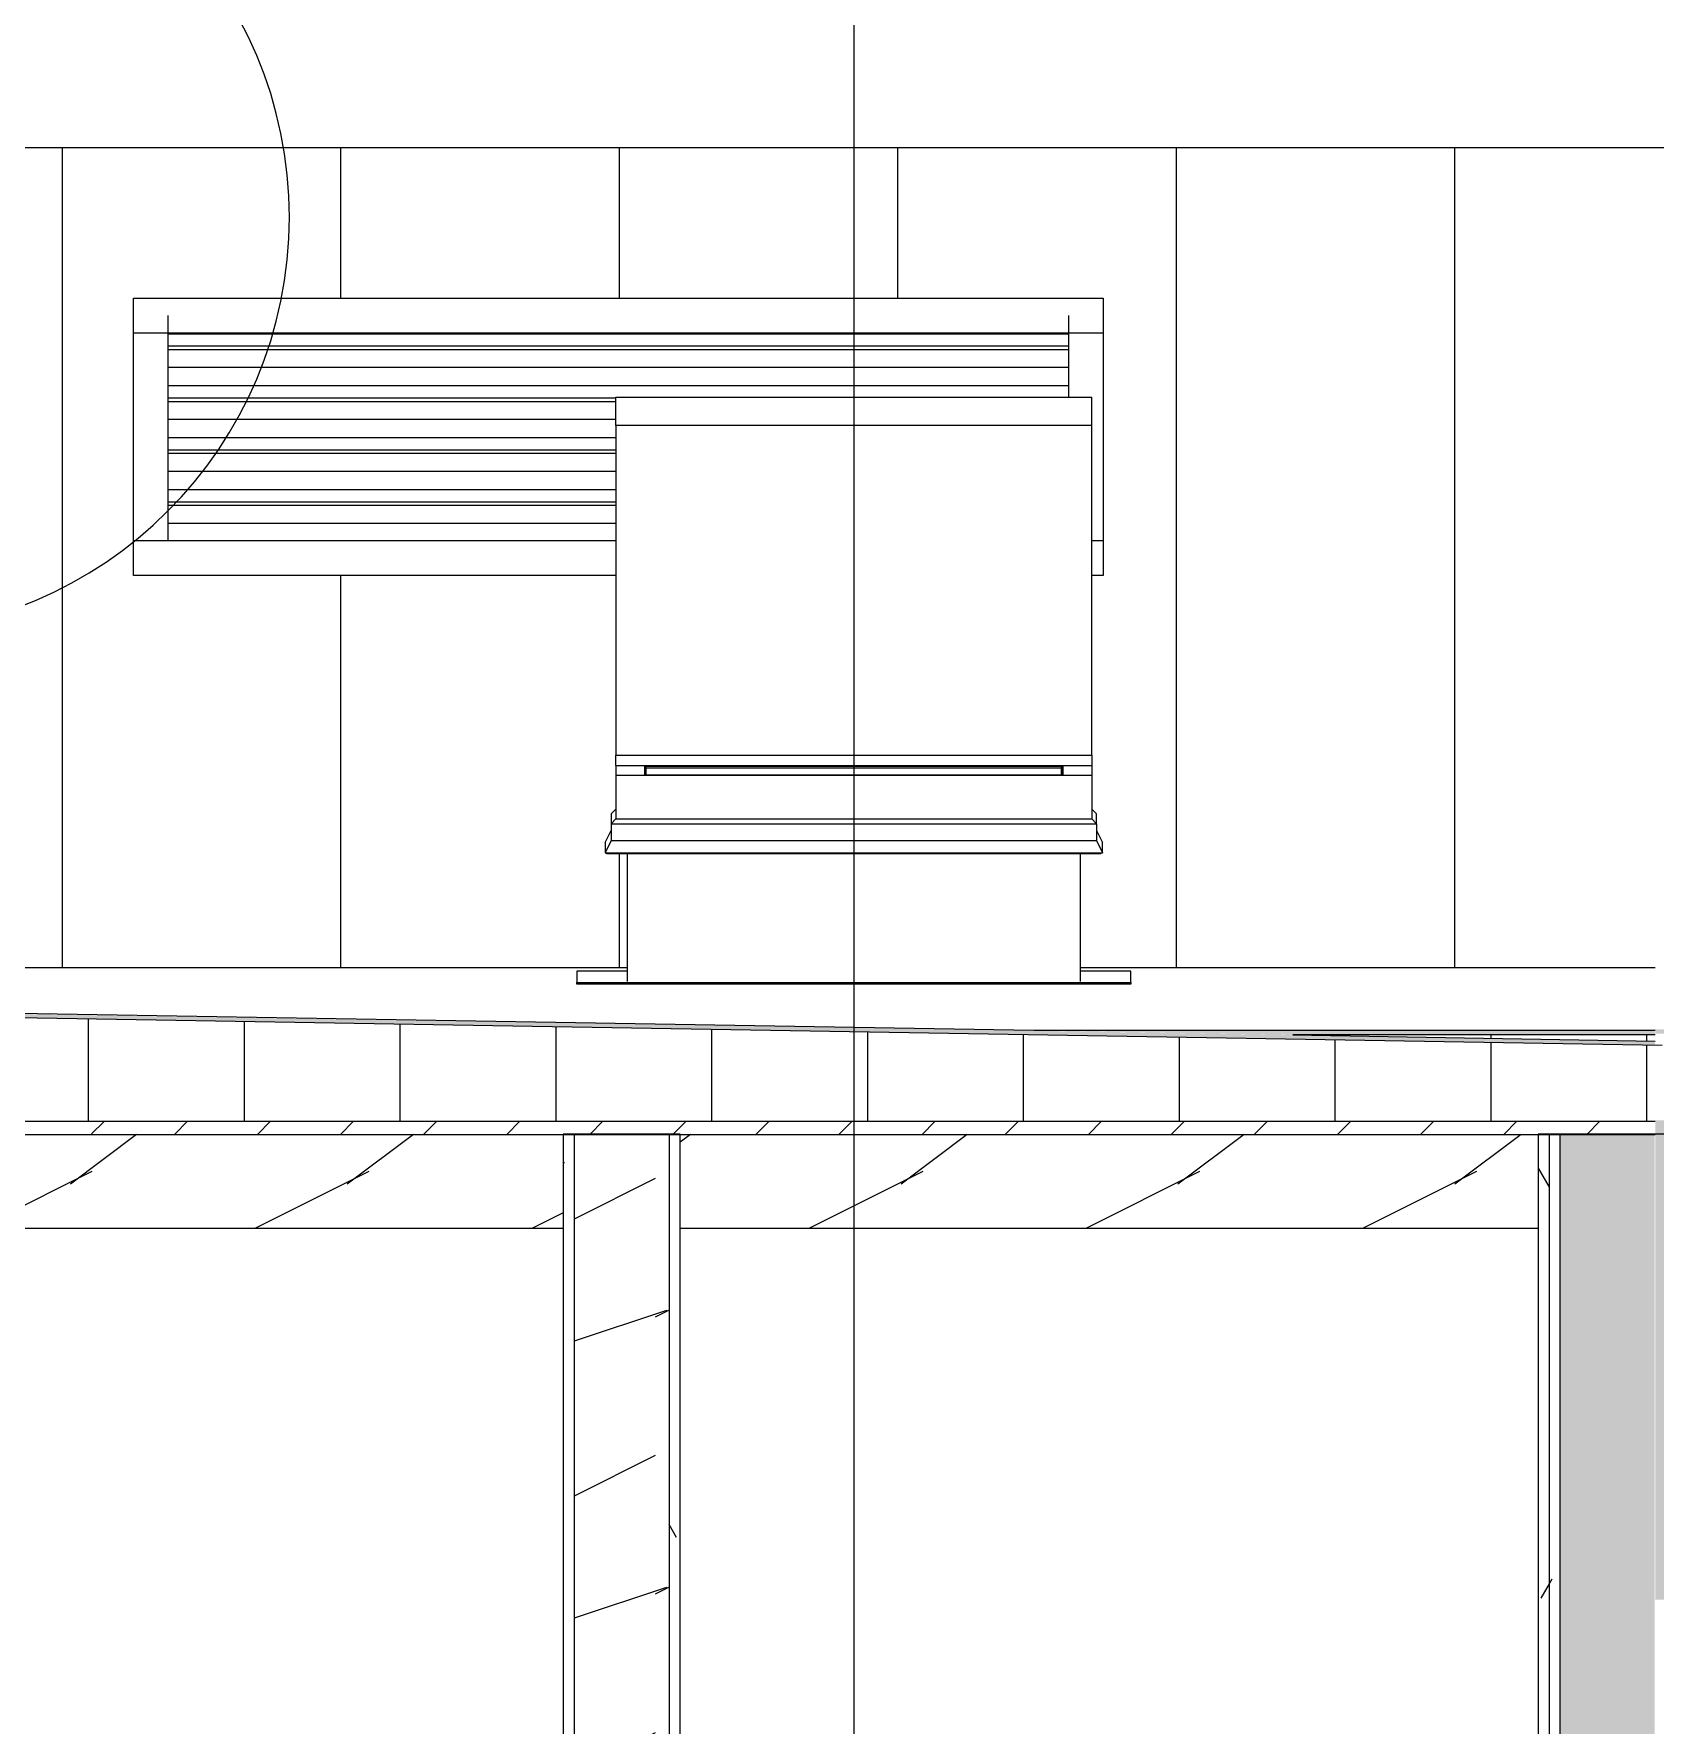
# Model space of a CAD drawing. Header units: inches. Extents: x -4168 to 1483, y -300 to 637.
# Drawn here: x -461.4 to -367.7, y 365.6 to 463.3 of the extents above; entities that cross this region are included whole.
import ezdxf

# ---------------------------------------------------------------- set-up
doc = ezdxf.new("R2010")
doc.units = ezdxf.units.IN
doc.header["$MEASUREMENT"] = 0
for name, color, linetype, lineweight in [('0-3', 55, 'Continuous', 9), ('0-5', 10, 'Continuous', 5), ('A-FLOR-2', 8, 'Continuous', 5), ('A-FLOR-7', 192, 'Continuous', 9), ('A-FLOR-MCUT-2', 51, 'Continuous', 9), ('A-FLOR-PATT-1', 45, 'Continuous', 9), ('A-GENM-1', 55, 'Continuous', 9), ('A-GLAZ-CURT-2', 55, 'Continuous', 9), ('A-GLAZ-CWMG-1', 55, 'Continuous', 9), ('A-ROOF-1', 252, 'Continuous', 13), ('A-ROOF-2', 251, 'Continuous', 5), ('A-ROOF-3', 132, 'Continuous', 9), ('A-ROOF-4', 55, 'Continuous', 9), ('A-ROOF-PATT-1', 45, 'Continuous', 9), ('A-WALL-5', 7, 'Continuous', 9), ('A-WALL-PATT-2', 45, 'Continuous', 9), ('A-WALL-PATT-3', 55, 'Continuous', 9), ('G-ANNO-SYMB', 111, 'Continuous', 9), ('I-WALL-3', 7, 'Continuous', 9), ('S-BEAM-4', 55, 'Continuous', 9), ('S-FNDN-2', 55, 'Continuous', 9), ('S-GRID-IDEN', 1, 'Continuous', 9)]:
    doc.layers.add(name, color=color, linetype=linetype, lineweight=lineweight)
pattern_1 = [(0, (-10964.796, 146.633), (30.72, 7.68), [1.267, -21.773, 1.267, -21.773, -122.88]), (0, (-10964.796, 146.633), (30.72, 7.68), [-46.08, 1.267, -44.813, 1.267, -21.773, -53.76]), (0, (-10964.796, 146.633), (30.72, 7.68), [-115.2, 1.267, -14.093, 1.267, -37.133]), (120, (-10953.276, 150.473), (-22.01108, 22.7643), [1.267, -21.773, 1.267, -21.773, -122.88]), (120, (-10953.276, 150.473), (-22.01108, 22.7643), [-46.08, 1.267, -44.813, 1.267, -21.773, -53.76]), (120, (-10953.276, 150.473), (-22.01108, 22.7643), [-115.2, 1.267, -14.093, 1.267, -37.133]), (240, (-10949.436, 165.833), (-8.70892, -30.4443), [1.267, -21.773, 1.267, -21.773, -122.88]), (240, (-10949.436, 165.833), (-8.70892, -30.4443), [-46.08, 1.267, -44.813, 1.267, -21.773, -53.76]), (240, (-10949.436, 165.833), (-8.70892, -30.4443), [-115.2, 1.267, -14.093, 1.267, -37.133])]
pattern_2 = [(0, (99.771, 146.633), (0, 9), []), (90, (99.771, 146.633), (-9, 6e-16), [])]
pattern_3 = [(0, (99.771, 146.633), (0, 4.798), []), (315, (99.7708, 146.633), (4.798427, 0), [6.786, -6.786]), (45, (99.7708, 146.633), (4.798427, 0), [6.786, -6.786])]

# ---------------------------------------------------------------- blocks, each defined once
blk = doc.blocks.new('CTR - 1st Phase -Stairs _ Elevators_rvt-2-BUILDING SECTION - EAST_WEST AT RAMP - LOOKING SOUTH')
at = {"layer": 'A-WALL-PATT-2'}
h = blk.add_hatch(dxfattribs=at)
h.set_pattern_fill('FP_24', color=256, style=0, pattern_type=2)
h.set_pattern_definition(pattern_1)
h.paths.add_polyline_path([(-11494.752, 0), (-11494.752, 399.752), (-11495.377, 399.752), (-11495.377, 0), (-11494.778, 0)], flags=0)
h = blk.add_hatch(dxfattribs=at)
h.set_pattern_fill('FP_30', color=256, style=0, pattern_type=2)
h.set_pattern_definition([(216.87, (-10958.398, 162.627), (47.980943, 31.987086), [7.997, -71.971]), (206.565, (-10948.802, 157.829), (-15.99371, -15.99413), [17.881, -17.881]), (198.435, (-10948.802, 149.832), (-31.98674, -15.99388), [10.115, -40.461])])
h.paths.add_polyline_path([(-11494.752, 0), (-11489.252, 0), (-11489.252, 399.752), (-11494.752, 399.752), (-11494.752, 0.569)], flags=0)
h = blk.add_hatch(dxfattribs=at)
h.set_pattern_fill('FP_24', color=256, style=0, pattern_type=2)
h.set_pattern_definition(pattern_1)
h.paths.add_polyline_path([(-11488.627, 0), (-11488.627, 399.752), (-11489.252, 399.752), (-11489.252, 0)], flags=0)
h = blk.add_hatch(dxfattribs=at)
h.set_pattern_fill('FP_24', color=256, style=0, pattern_type=2)
h.set_pattern_definition(pattern_1)
h.paths.add_polyline_path([(-11438.439, -3), (-11438.439, 399.752), (-11439.064, 399.752), (-11439.064, -3), (-11438.989, -3)], flags=0)
h = blk.add_hatch(dxfattribs=at)
h.set_pattern_fill('FP_24', color=256, style=0, pattern_type=2)
h.set_pattern_definition(pattern_1)
h.paths.add_polyline_path([(-11438.439, -3), (-11437.814, -3), (-11437.814, 399.752), (-11438.439, 399.752), (-11438.439, 0)], flags=0)
h = blk.add_hatch(dxfattribs=at)
h.set_pattern_fill('FP_20', color=256, style=0, pattern_type=2)
h.set_pattern_definition([(161.57, (-10964.316, 147.113), (-3.8399538, -1.54e-05), [0, -27.322, 3.034, 0]), (18.43, (-10965.276, 147.113), (-3.8399538, 1.54e-05), [0, -27.322, 3.034, 0]), (108.43, (-10964.316, 147.113), (1.919622, -9.6005246), [9.106, -21.25]), (71.57, (-10965.276, 147.113), (1.919622, 9.6005246), [9.106, -21.25])])
h.paths.add_polyline_path([(-11437.814, -3), (-11432.314, -3), (-11432.349, 399.752), (-11437.814, 399.752), (-11437.814, 0)], flags=0)
at = {"layer": 'A-WALL-5'}
for p, q in [((-11494.752, 399.752), (-11494.752, 0)), ((-11489.252, 399.752), (-11489.252, 0)), ((-11438.439, 399.752), (-11438.439, -3)), ((-11437.814, 399.752), (-11437.814, -3))]:
    blk.add_line(p, q, dxfattribs=at)
at = {"layer": 'I-WALL-3'}
for p, q in [((-11488.627, 399.752), (-11495.377, 399.752)), ((-11495.377, 399.752), (-11495.377, 0)), ((-11488.627, 0), (-11488.627, 399.752)), ((-11430.564, 399.752), (-11439.064, 399.752)), ((-11439.064, 399.752), (-11439.064, -3))]:
    blk.add_line(p, q, dxfattribs=at)
blk = doc.blocks.new('LVL-Laminated Veneer Lumber - 4X6 S_ PINE - NO_ 1-2262919-BUILDING SECTION - EAST_WEST AT RAMP - LOOKING SOUTH')
at = {"layer": 'S-BEAM-4'}
h = blk.add_hatch(dxfattribs=at)
h.set_pattern_fill('FP_41', color=256, style=0, pattern_type=2)
h.set_pattern_definition([(216.864, (-10958.398, 162.826), (47.979692, 31.979861), [7.996, -71.966]), (206.56, (-10948.802, 158.029), (-15.996004, -15.99095), [17.881, -17.881]), (198.431, (-10948.802, 150.034), (-31.988173, -15.9907), [10.115, -40.46])])
h.paths.add_polyline_path([(-11452.065, 394.314), (-11439.064, 394.314), (-11439.064, 399.72), (-11488.627, 399.72), (-11488.627, 394.314), (-11452.751, 394.314)], flags=0)
h.paths.add_polyline_path([(-11544.189, 394.314), (-11495.377, 394.314), (-11495.377, 399.72), (-11544.939, 399.72), (-11544.939, 394.314)], flags=0)
for p, q in [((-11544.939, 394.314), (-11495.377, 394.314)), ((-11488.627, 394.314), (-11439.064, 394.314))]:
    blk.add_line(p, q, dxfattribs=at)
blk = doc.blocks.new('CTR - 1st Phase - Structure_rvt-2-BUILDING SECTION - EAST_WEST AT RAMP - LOOKING SOUTH')
at = {"layer": '0-3'}
blk.add_blockref('LVL-Laminated Veneer Lumber - 4X6 S_ PINE - NO_ 1-2262919-BUILDING SECTION - EAST_WEST AT RAMP - LOOKING SOUTH', (0, 0), dxfattribs=at)
blk = doc.blocks.new('Hatch-Precision_Ladders-Roof_Hatch - 2_0_x2_0_-2210683-BUILDING SECTION - EAST_WEST AT RAMP - LOOKING SOUTH')
at = {"layer": 'A-GENM-1'}
for p, q in [((-11492.346, 442.282), (-11464.846, 442.282)), ((-11492.346, 440.658), (-11492.346, 442.282)), ((-11464.846, 440.658), (-11464.846, 442.282)), ((-11464.846, 440.658), (-11492.346, 440.658)), ((-11492.346, 440.658), (-11492.346, 421.617)), ((-11464.846, 421.617), (-11464.846, 440.658)), ((-11492.346, 421.617), (-11464.846, 421.617)), ((-11492.346, 421.023), (-11492.346, 421.617)), ((-11492.346, 421.018), (-11464.846, 421.018)), ((-11492.346, 421.018), (-11492.346, 420.452)), ((-11490.596, 420.984), (-11490.69, 420.984)), ((-11490.69, 420.984), (-11490.69, 420.486)), ((-11490.596, 420.982), (-11490.596, 420.488)), ((-11466.596, 420.982), (-11490.596, 420.982)), ((-11490.596, 420.488), (-11490.596, 420.982)), ((-11490.596, 420.982), (-11466.596, 420.982)), ((-11490.596, 420.887), (-11466.596, 420.887)), ((-11466.501, 420.984), (-11466.596, 420.984)), ((-11466.596, 420.488), (-11466.596, 420.982)), ((-11466.596, 420.982), (-11466.596, 420.488)), ((-11466.501, 420.486), (-11466.501, 420.984)), ((-11464.846, 421.617), (-11464.846, 421.023)), ((-11464.846, 421.018), (-11464.846, 420.452)), ((-11464.846, 420.452), (-11492.346, 420.452)), ((-11492.346, 420.452), (-11492.346, 417.938)), ((-11490.69, 420.486), (-11466.501, 420.486)), ((-11464.846, 420.452), (-11464.846, 417.938)), ((-11492.608, 418.245), (-11492.346, 418.504)), ((-11492.608, 418.245), (-11492.608, 417.668)), ((-11492.346, 417.938), (-11492.608, 417.668)), ((-11492.346, 417.938), (-11464.846, 417.938)), ((-11464.846, 418.504), (-11464.584, 418.245)), ((-11464.846, 417.938), (-11464.584, 417.668)), ((-11464.584, 417.668), (-11464.584, 418.245)), ((-11492.951, 416.572), (-11492.608, 417.27)), ((-11492.608, 417.668), (-11464.584, 417.668)), ((-11492.608, 417.668), (-11492.608, 416.693)), ((-11464.584, 417.668), (-11464.584, 416.693)), ((-11464.584, 417.27), (-11464.24, 416.572)), ((-11492.608, 416.693), (-11492.951, 415.982)), ((-11492.951, 416.572), (-11492.951, 415.982)), ((-11492.951, 415.982), (-11464.24, 415.982)), ((-11492.951, 415.982), (-11492.866, 415.942)), ((-11492.866, 415.942), (-11464.325, 415.942)), ((-11492.608, 416.693), (-11464.584, 416.693)), ((-11491.69, 415.942), (-11491.69, 408.562)), ((-11465.501, 408.562), (-11465.501, 415.942)), ((-11464.584, 416.693), (-11464.24, 415.982)), ((-11464.24, 415.982), (-11464.325, 415.942)), ((-11464.24, 415.982), (-11464.24, 416.572)), ((-11491.69, 409.161), (-11494.596, 409.161)), ((-11494.596, 409.161), (-11494.596, 408.502)), ((-11462.596, 409.161), (-11465.501, 409.161)), ((-11462.596, 408.502), (-11462.596, 409.161)), ((-11494.596, 408.502), (-11462.596, 408.502)), ((-11494.596, 408.408), (-11494.596, 408.502)), ((-11462.596, 408.408), (-11494.596, 408.408)), ((-11462.596, 408.502), (-11462.596, 408.408))]:
    blk.add_line(p, q, dxfattribs=at)
blk = doc.blocks.new('Empty Panel - Empty Panel-3132783-BUILDING SECTION - EAST_WEST AT RAMP - LOOKING SOUTH')
at = {"layer": 'A-GLAZ-CURT-2'}
blk.add_line((-11492.346, 435), (-11518.189, 435), dxfattribs=at)
blk = doc.blocks.new('Empty Panel - Empty Panel-V126-BUILDING SECTION - EAST_WEST AT RAMP - LOOKING SOUTH')
at = {"layer": 'A-GLAZ-CURT-2'}
blk.add_line((-11466.189, 444), (-11518.189, 444), dxfattribs=at)
blk = doc.blocks.new('Rectangular Mullion - Louver Frame-3132779-BUILDING SECTION - EAST_WEST AT RAMP - LOOKING SOUTH')
at = {"layer": 'A-GLAZ-CWMG-1'}
blk.add_line((-11520.189, 446), (-11464.189, 446), dxfattribs=at)
blk = doc.blocks.new('Rectangular Mullion - Louver Frame-3132780-BUILDING SECTION - EAST_WEST AT RAMP - LOOKING SOUTH')
at = {"layer": 'A-GLAZ-CWMG-1'}
for p, q in [((-11492.346, 434), (-11520.189, 434)), ((-11464.189, 434), (-11464.846, 434))]:
    blk.add_line(p, q, dxfattribs=at)
blk = doc.blocks.new('Rectangular Mullion - Louver Frame-2514054-BUILDING SECTION - EAST_WEST AT RAMP - LOOKING SOUTH')
at = {"layer": 'A-GLAZ-CWMG-1'}
blk.add_line((-11466.189, 444), (-11466.189, 442.282), dxfattribs=at)
blk = doc.blocks.new('Rectangular Mullion - Louver Frame-V127-BUILDING SECTION - EAST_WEST AT RAMP - LOOKING SOUTH')
at = {"layer": 'A-GLAZ-CWMG-1'}
blk.add_line((-11466.189, 447), (-11466.189, 444), dxfattribs=at)
blk = doc.blocks.new('Rectangular Mullion - Louver Frame-3132523-BUILDING SECTION - EAST_WEST AT RAMP - LOOKING SOUTH')
at = {"layer": 'A-GLAZ-CWMG-1'}
for q in [(-11518.189, 435), (-11520.189, 434)]:
    blk.add_line((-11518.189, 434), q, dxfattribs=at)
blk = doc.blocks.new('Rectangular Mullion - Louver Frame-2514056-BUILDING SECTION - EAST_WEST AT RAMP - LOOKING SOUTH')
at = {"layer": 'A-GLAZ-CWMG-1'}
blk.add_line((-11518.189, 435), (-11518.189, 438), dxfattribs=at)
blk = doc.blocks.new('Rectangular Mullion - louver-3132781-BUILDING SECTION - EAST_WEST AT RAMP - LOOKING SOUTH')
at = {"layer": 'A-GLAZ-CWMG-1'}
blk.add_line((-11518.189, 436.047), (-11492.346, 436.047), dxfattribs=at)
blk = doc.blocks.new('Rectangular Mullion - louver-V128-BUILDING SECTION - EAST_WEST AT RAMP - LOOKING SOUTH')
at = {"layer": 'A-GLAZ-CWMG-1'}
for p, q in [((-11518.189, 439.047), (-11492.346, 439.047)), ((-11518.189, 436.953), (-11492.346, 436.953)), ((-11492.346, 436.234), (-11518.189, 436.234))]:
    blk.add_line(p, q, dxfattribs=at)
blk = doc.blocks.new('Rectangular Mullion - louver-V129-BUILDING SECTION - EAST_WEST AT RAMP - LOOKING SOUTH')
at = {"layer": 'A-GLAZ-CWMG-1'}
for p, q in [((-11518.189, 445.047), (-11466.189, 445.047)), ((-11518.189, 442.953), (-11466.189, 442.953)), ((-11492.346, 442.234), (-11518.189, 442.234))]:
    blk.add_line(p, q, dxfattribs=at)
blk = doc.blocks.new('Rectangular Mullion - louver-V130-BUILDING SECTION - EAST_WEST AT RAMP - LOOKING SOUTH')
at = {"layer": 'A-GLAZ-CWMG-1'}
for p, q in [((-11518.189, 445.953), (-11466.189, 445.953)), ((-11466.189, 445.234), (-11518.189, 445.234))]:
    blk.add_line(p, q, dxfattribs=at)
blk = doc.blocks.new('Grid - Grid Head - Circle-50561-BUILDING SECTION - EAST_WEST AT RAMP - LOOKING SOUTH')
at = {"layer": 'S-GRID-IDEN'}
for start, end in [(0, 180), (180, 360)]:
    blk.add_arc((-11847.189, 475.863), 24, start, end, dxfattribs=at)

msp = doc.modelspace()

# ---------------------------------------------------------------- hatches: boundary and pattern name
at = {"layer": 'A-FLOR-2'}
msp.add_hatch(color=256, dxfattribs=at).paths.add_polyline_path([(-388.674, 405.4717), (-367.7476, 405.4717), (-367.7824, 405.7218), (-403.6309, 405.7218)], flags=0)
at = {"layer": 'A-FLOR-PATT-1'}
h = msp.add_hatch(dxfattribs=at)
h.set_pattern_fill('FP_26', color=256, style=0, pattern_type=2)
h.set_pattern_definition(pattern_2)
h.paths.add_polyline_path([(-487.1226, 400.4706), (-367.7476, 400.4706), (-367.7824, 402.513), (-487.1226, 402.513), (-487.1226, 400.5444)], flags=0)
h.paths.add_polyline_path([(-367.7476, 405.1219), (-367.7824, 405.4717), (-387.4985, 405.4521), (-367.7824, 405.1224)], flags=0)
h = msp.add_hatch(dxfattribs=at)
h.set_pattern_fill('FP_23', color=256, style=0, pattern_type=2)
h.set_pattern_definition(pattern_3)
h.paths.add_polyline_path([(-424.0601, 399.7205), (-367.7476, 399.7519), (-367.7824, 400.4706), (-487.1226, 400.4706), (-487.1226, 399.7583), (-424.0601, 399.7519)], flags=0)
at = {"layer": 'A-ROOF-1'}
h = msp.add_hatch(color=256, dxfattribs=at)
h.paths.add_polyline_path([(-367.7476, 404.8718), (-367.7824, 405.1224), (-466.363, 406.7531), (-522.0102, 405.5454), (-510.4883, 405.5454), (-465.9091, 406.5129), (-367.7824, 404.8724)], flags=0)
h.paths.add_polyline_path([(-658.1621, 405.5454), (-651.513, 405.5454), (-682.8726, 406.7253), (-682.8726, 406.4752), (-663.5243, 405.7472)], flags=0)
h.paths.add_polyline_path([(618.0239, 405.5454), (636.9593, 405.5454), (608.5631, 405.7955), (615.8545, 405.7955), (475.9774, 406.763), (412.5656, 405.7955), (428.9531, 405.7955), (475.9783, 406.513), (615.8578, 405.5454)], flags=0)
h.paths.add_polyline_path([(-132.1773, 405.7955), (-121.3308, 405.8079), (-164.9267, 406.763), (-204.123, 405.7955), (-193.9916, 405.7955), (-164.9263, 406.5129), (-141.047, 405.9898)], flags=0)
h.paths.add_polyline_path([(85.6885, 405.7955), (87.3546, 405.7955), (123.6073, 406.5129), (160.8532, 405.7955), (173.8343, 405.7955), (123.6073, 406.763), (75.8304, 405.7955), (80.8697, 405.7955)], flags=0)
h = msp.add_hatch(color=256, dxfattribs=at)
h.paths.add_polyline_path([(-604.3759, 405.5454), (-520.0802, 405.5873), (-510.4886, 405.7955), (-657.2599, 405.7616), (-651.513, 405.5454), (-614.234, 405.5454)], flags=0)
h.paths.add_polyline_path([(647.598, 405.5454), (713.2274, 405.5456), (713.2274, 405.7955), (613.4138, 405.7528), (637.74, 405.5454)], flags=0)
h.paths.add_polyline_path([(-91.7566, 405.5454), (75.8304, 405.5674), (85.6885, 405.7955), (-367.7476, 405.7955), (-367.7476, 405.5454), (-101.6147, 405.5454)], flags=0)
h.paths.add_polyline_path([(412.4149, 405.5454), (412.564, 405.5454), (428.9531, 405.7955), (163.0707, 405.7528), (174.411, 405.5454), (411.0045, 405.5454)], flags=0)
at = {"layer": 'A-ROOF-2'}
h = msp.add_hatch(color=256, dxfattribs=at)
h.paths.add_polyline_path([(-682.6226, 373.5), (-487.1226, 373.5), (-487.1226, 374), (-682.6226, 374), (-682.6226, 373.5032)], flags=0)
h.paths.add_polyline_path([(646.0024, 373.5), (712.6649, 373.5007), (712.6649, 374), (516.8774, 374), (516.8774, 373.5), (640.346, 373.5)], flags=0)
h.paths.add_polyline_path([(-365.4976, 373.5), (-64.9351, 373.5), (-64.9351, 374), (-367.7476, 374), (-367.7476, 373.5), (-367.6226, 373.5)], flags=0)
h.paths.add_polyline_path([(509.5852, 373.5), (511.3774, 373.5), (511.3774, 374), (228.5649, 374), (228.5649, 373.5), (499.7271, 373.5)], flags=0)
h.paths.add_polyline_path([(-59.4351, 373.5), (223.0649, 373.5), (223.0649, 374), (-59.4351, 374), (-59.4351, 373.8575)], flags=0)
at = {"layer": 'A-ROOF-PATT-1'}
h = msp.add_hatch(dxfattribs=at)
h.set_pattern_fill('FP_26', color=256, style=0, pattern_type=2)
h.set_pattern_definition(pattern_2)
h.paths.add_polyline_path([(-466.363, 402.513), (-367.7476, 402.513), (-367.7824, 404.8724), (-466.363, 406.5031), (-510.4883, 405.5454), (-487.1226, 405.5454), (-487.1226, 402.513), (-475.506, 402.513)], flags=0)
h.paths.add_polyline_path([(-682.8726, 405.5454), (-658.1621, 405.5454), (-682.8726, 406.4752), (-682.8726, 405.7955)], flags=0)
h.paths.add_polyline_path([(480.011, 405.5454), (615.8578, 405.5454), (475.9783, 406.513), (412.564, 405.5454), (470.1529, 405.5454)], flags=0)
h.paths.add_polyline_path([(125.1207, 405.5454), (173.8346, 405.5454), (123.6073, 406.5129), (75.8304, 405.5454), (123.6073, 405.5454)], flags=0)
h.paths.add_polyline_path([(-180.4792, 405.7955), (-132.1773, 405.7955), (-164.9263, 406.5129), (-193.9916, 405.7955), (-183.3226, 405.7955)], flags=0)
h = msp.add_hatch(dxfattribs=at)
h.set_pattern_fill('FP_26', color=256, style=0, pattern_type=2)
h.set_pattern_definition(pattern_2)
h.paths.add_polyline_path([(-487.2476, 400.5444), (-487.1226, 400.5444), (-487.1226, 405.5454), (-682.8726, 405.5454), (-682.8726, 400.5444), (-491.0082, 400.5444)], flags=0)
h.paths.add_polyline_path([(627.8819, 400.5444), (714.2274, 400.5444), (714.2274, 405.5454), (-367.7476, 405.5454), (-367.7476, 400.5444), (618.0239, 400.5444)], flags=0)
h = msp.add_hatch(dxfattribs=at)
h.set_pattern_fill('FP_23', color=256, style=0, pattern_type=2)
h.set_pattern_definition(pattern_3)
h.paths.add_polyline_path([(-682.8726, 399.7942), (-487.1226, 399.7942), (-487.1226, 400.5444), (-682.8726, 400.5405)], flags=0)
h.paths.add_polyline_path([(-367.6226, 399.7942), (713.2274, 399.7949), (713.2274, 400.5444), (-367.7476, 400.5444), (-367.7476, 399.7942)], flags=0)
h = msp.add_hatch(dxfattribs=at)
h.set_pattern_fill('FP_20', color=256, style=0, pattern_type=2)
h.set_pattern_definition([(161.57, (100.2508, 147.113), (-3.8399538, -1.54e-05), [0, -27.322, 3.034, 0]), (18.43, (99.2908, 147.113), (-3.8399538, 1.54e-05), [0, -27.322, 3.034, 0]), (108.43, (100.2508, 147.113), (1.919622, -9.6005246), [9.106, -21.25]), (71.57, (99.2908, 147.113), (1.919622, 9.6005246), [9.106, -21.25])])
h.paths.add_polyline_path([(-682.8726, 374), (-487.1226, 374), (-487.1226, 399.7942), (-683.8726, 399.7942), (-683.8726, 374.192)], flags=0)
h.paths.add_polyline_path([(696.8884, 374), (714.2274, 374), (714.2274, 399.7942), (-367.7476, 399.7942), (-367.7476, 374), (677.1722, 374)], flags=0)
h = msp.add_hatch(dxfattribs=at)
h.set_pattern_fill('FP_24', color=256, style=0, pattern_type=2)
h.set_pattern_definition([(0, (99.771, 146.633), (30.72, 7.68), [1.267, -21.773, 1.267, -21.773, -122.88]), (0, (99.771, 146.633), (30.72, 7.68), [-46.08, 1.267, -44.813, 1.267, -21.773, -53.76]), (0, (99.771, 146.633), (30.72, 7.68), [-115.2, 1.267, -14.093, 1.267, -37.133]), (120, (111.291, 150.473), (-22.011075, 22.7643), [1.267, -21.773, 1.267, -21.773, -122.88]), (120, (111.291, 150.473), (-22.011075, 22.7643), [-46.08, 1.267, -44.813, 1.267, -21.773, -53.76]), (120, (111.291, 150.473), (-22.011075, 22.7643), [-115.2, 1.267, -14.093, 1.267, -37.133]), (240, (115.131, 165.833), (-8.708925, -30.4443), [1.267, -21.773, 1.267, -21.773, -122.88]), (240, (115.131, 165.833), (-8.708925, -30.4443), [-46.08, 1.267, -44.813, 1.267, -21.773, -53.76]), (240, (115.131, 165.833), (-8.708925, -30.4443), [-115.2, 1.267, -14.093, 1.267, -37.133])])
h.paths.add_polyline_path([(-487.9851, 372.875), (-487.1226, 372.875), (-487.1226, 373.5), (-682.6226, 373.5), (-682.6226, 372.875), (-491.0082, 372.875)], flags=0)
h.paths.add_polyline_path([(639.538, 372.875), (712.6649, 372.875), (712.6649, 373.5), (516.8774, 373.5), (516.8774, 372.875), (637.74, 372.875)], flags=0)
h.paths.add_polyline_path([(96.7524, 372.875), (223.0649, 372.875), (223.0649, 373.5), (-59.4351, 373.5), (-59.4351, 372.875), (95.5465, 372.875)], flags=0)
h.paths.add_polyline_path([(-365.4976, 372.875), (-64.9351, 372.875), (-64.9351, 373.5), (-367.7476, 373.5), (-367.7476, 372.875), (-367.6226, 372.8751)], flags=0)
h.paths.add_polyline_path([(292.7078, 372.875), (511.3774, 372.875), (511.3774, 373.5), (228.5649, 373.5), (228.5649, 372.875), (282.8497, 372.875)], flags=0)
at = {"layer": 'A-WALL-PATT-3'}
h = msp.add_hatch(dxfattribs=at)
h.set_pattern_fill('FP_42', color=256, style=0, pattern_type=2)
h.set_pattern_definition([(90, (-363.247, 398), (-16.082, 1e-15), [])])
h.paths.add_polyline_path([(-400.2788, 409.3681), (-358.8726, 409.3973), (-358.8726, 456.6874), (-487.2476, 456.6874), (-487.2476, 409.3973), (-427.1232, 409.3681), (-427.1232, 415.9421), (-428.3844, 415.9816), (-428.3844, 416.5724), (-428.0408, 417.2699), (-428.0408, 418.2447), (-427.7788, 418.5036), (-427.7788, 432), (-455.6226, 432), (-455.6226, 448), (-399.6226, 448), (-399.6226, 432), (-400.2788, 432), (-400.2376, 418.4628), (-400.0168, 418.2447), (-400.0051, 417.2462), (-399.6732, 416.5724), (-399.6732, 415.9816), (-399.7581, 415.9421), (-400.9345, 415.9421), (-400.9345, 409.3681)], flags=0)

# ---------------------------------------------------------------- linework, layer by layer
at = {"layer": 'A-FLOR-7'}
for p, q in [((-367.7476, 405.7218), (-403.6309, 405.7218)), ((-487.1226, 399.7205), (-367.7476, 399.7205))]:
    msp.add_line(p, q, dxfattribs=at)
at = {"layer": 'A-FLOR-MCUT-2'}
for p, q in [((-388.674, 405.4717), (-367.7476, 405.1219)), ((-367.7476, 405.4717), (-388.674, 405.4717)), ((-367.7476, 400.4706), (-487.1226, 400.4706))]:
    msp.add_line(p, q, dxfattribs=at)
at = {"layer": 'A-ROOF-3'}
for p, q in [((-403.6309, 405.7218), (-465.9097, 406.763)), ((-367.3404, 404.865), (-465.9091, 406.5129))]:
    msp.add_line(p, q, dxfattribs=at)
at = {"layer": 'A-ROOF-4'}
msp.add_line((-358.8726, 456.6874), (-495.9976, 456.6874), dxfattribs=at)
at = {"layer": 'G-ANNO-SYMB'}
msp.add_line((-414.0288, 579.1806), (-414.0288, -223.4132), dxfattribs=at)
at = {"layer": 'S-FNDN-2'}
for p, q in [((-455.6226, 432), (-455.6226, 448)), ((-455.6226, 448), (-399.6226, 448)), ((-399.6226, 448), (-399.6226, 432)), ((-427.7788, 432), (-455.6226, 432)), ((-399.6226, 432), (-400.2788, 432)), ((-487.1226, 409.3681), (-427.1232, 409.3681)), ((-400.9345, 409.3681), (-367.7476, 409.3681))]:
    msp.add_line(p, q, dxfattribs=at)

# ---------------------------------------------------------------- block references
at = {"layer": '0-5'}
for name in ['CTR - 1st Phase - Structure_rvt-2-BUILDING SECTION - EAST_WEST AT RAMP - LOOKING SOUTH', 'CTR - 1st Phase -Stairs _ Elevators_rvt-2-BUILDING SECTION - EAST_WEST AT RAMP - LOOKING SOUTH']:
    msp.add_blockref(name, (11064.5668, 0), dxfattribs=at)
at = {"layer": 'A-GENM-1'}
msp.add_blockref('Hatch-Precision_Ladders-Roof_Hatch - 2_0_x2_0_-2210683-BUILDING SECTION - EAST_WEST AT RAMP - LOOKING SOUTH', (11064.5668, 0), dxfattribs=at)
at = {"layer": 'A-GLAZ-CURT-2'}
for name, p in [('Empty Panel - Empty Panel-V126-BUILDING SECTION - EAST_WEST AT RAMP - LOOKING SOUTH', (11064.5668, 0)), ('Empty Panel - Empty Panel-3132783-BUILDING SECTION - EAST_WEST AT RAMP - LOOKING SOUTH', (11064.5668, 6)), ('Empty Panel - Empty Panel-3132783-BUILDING SECTION - EAST_WEST AT RAMP - LOOKING SOUTH', (11064.5668, 3)), ('Empty Panel - Empty Panel-3132783-BUILDING SECTION - EAST_WEST AT RAMP - LOOKING SOUTH', (11064.5668, 0))]:
    msp.add_blockref(name, p, dxfattribs=at)
at = {"layer": 'A-GLAZ-CWMG-1'}
for name, p in [('Rectangular Mullion - Louver Frame-2514056-BUILDING SECTION - EAST_WEST AT RAMP - LOOKING SOUTH', (11064.5668, 9)), ('Rectangular Mullion - Louver Frame-V127-BUILDING SECTION - EAST_WEST AT RAMP - LOOKING SOUTH', (11064.5668, 0)), ('Rectangular Mullion - Louver Frame-3132779-BUILDING SECTION - EAST_WEST AT RAMP - LOOKING SOUTH', (11064.5668, 0)), ('Rectangular Mullion - louver-V130-BUILDING SECTION - EAST_WEST AT RAMP - LOOKING SOUTH', (11064.5668, 0)), ('Rectangular Mullion - louver-V129-BUILDING SECTION - EAST_WEST AT RAMP - LOOKING SOUTH', (11064.5668, 0)), ('Rectangular Mullion - Louver Frame-2514056-BUILDING SECTION - EAST_WEST AT RAMP - LOOKING SOUTH', (11064.5668, 6)), ('Rectangular Mullion - Louver Frame-2514054-BUILDING SECTION - EAST_WEST AT RAMP - LOOKING SOUTH', (11064.5668, 0)), ('Rectangular Mullion - louver-V128-BUILDING SECTION - EAST_WEST AT RAMP - LOOKING SOUTH', (11064.5668, 3)), ('Rectangular Mullion - Louver Frame-2514056-BUILDING SECTION - EAST_WEST AT RAMP - LOOKING SOUTH', (11064.5668, 3)), ('Rectangular Mullion - louver-V128-BUILDING SECTION - EAST_WEST AT RAMP - LOOKING SOUTH', (11064.5668, 0)), ('Rectangular Mullion - Louver Frame-2514056-BUILDING SECTION - EAST_WEST AT RAMP - LOOKING SOUTH', (11064.5668, 0)), ('Rectangular Mullion - louver-3132781-BUILDING SECTION - EAST_WEST AT RAMP - LOOKING SOUTH', (11064.5668, 0)), ('Rectangular Mullion - Louver Frame-3132523-BUILDING SECTION - EAST_WEST AT RAMP - LOOKING SOUTH', (11064.5668, 0)), ('Rectangular Mullion - Louver Frame-3132780-BUILDING SECTION - EAST_WEST AT RAMP - LOOKING SOUTH', (11064.5668, 0))]:
    msp.add_blockref(name, p, dxfattribs=at)
at = {"layer": 'S-GRID-IDEN'}
msp.add_blockref('Grid - Grid Head - Circle-50561-BUILDING SECTION - EAST_WEST AT RAMP - LOOKING SOUTH', (11376.5668, -23.1909), dxfattribs=at)

doc.saveas('drawing.dxf')
